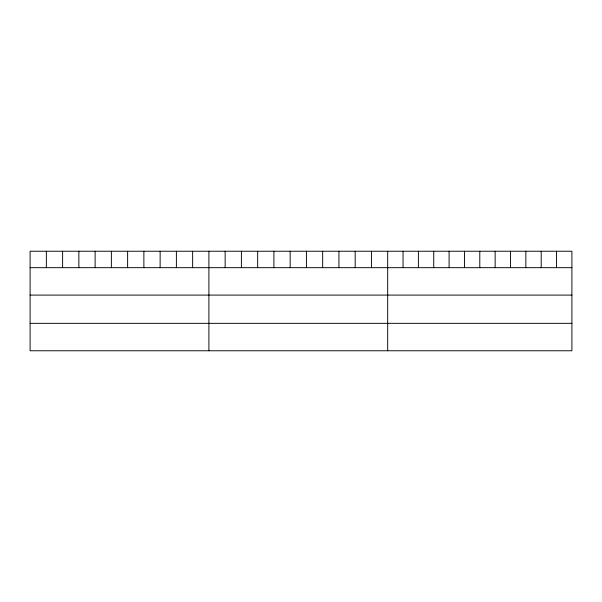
<?xml version="1.0" encoding="UTF-8"?>
<svg xmlns="http://www.w3.org/2000/svg" width="602" height="602" viewBox="0 0 602 602"><rect width="100%" height="100%" fill="white"/><g stroke="black" fill="none" stroke-linecap="round" stroke-linejoin="round"><path stroke-width="0.9" d="M571.9 267.672L571.9 350.763L30.1 350.763L30.1 251.237L571.9 251.237L571.9 267.672L30.1 267.672M30.1 295.093L571.9 295.093M30.1 323.342L571.9 323.342M556.549 251.237L556.549 267.672M541.198 251.237L541.198 267.672M525.847 251.237L525.847 267.672M510.496 251.237L510.496 267.672M495.145 251.237L495.145 267.672M479.794 251.237L479.794 267.672M464.443 251.237L464.443 267.672M449.092 251.237L449.092 267.672M433.741 251.237L433.741 267.672M418.39 251.237L418.39 267.672M403.039 251.237L403.039 267.672M387.688 251.237L387.688 350.763M371.434 251.237L371.434 267.672M355.18 251.237L355.18 267.672M338.926 251.237L338.926 267.672M322.672 251.237L322.672 267.672M306.418 251.237L306.418 267.672M290.164 251.237L290.164 267.672M273.91 251.237L273.91 267.672M257.656 251.237L257.656 267.672M241.402 251.237L241.402 267.672M225.148 251.237L225.148 267.672M208.894 251.237L208.894 350.763M192.64 251.237L192.64 267.672M176.386 251.237L176.386 267.672M160.132 251.237L160.132 267.672M143.878 251.237L143.878 267.672M127.624 251.237L127.624 267.672M111.37 251.237L111.37 267.672M95.116 251.237L95.116 267.672M78.862 251.237L78.862 267.672M62.608 251.237L62.608 267.672M46.354 251.237L46.354 267.672"/></g></svg>
